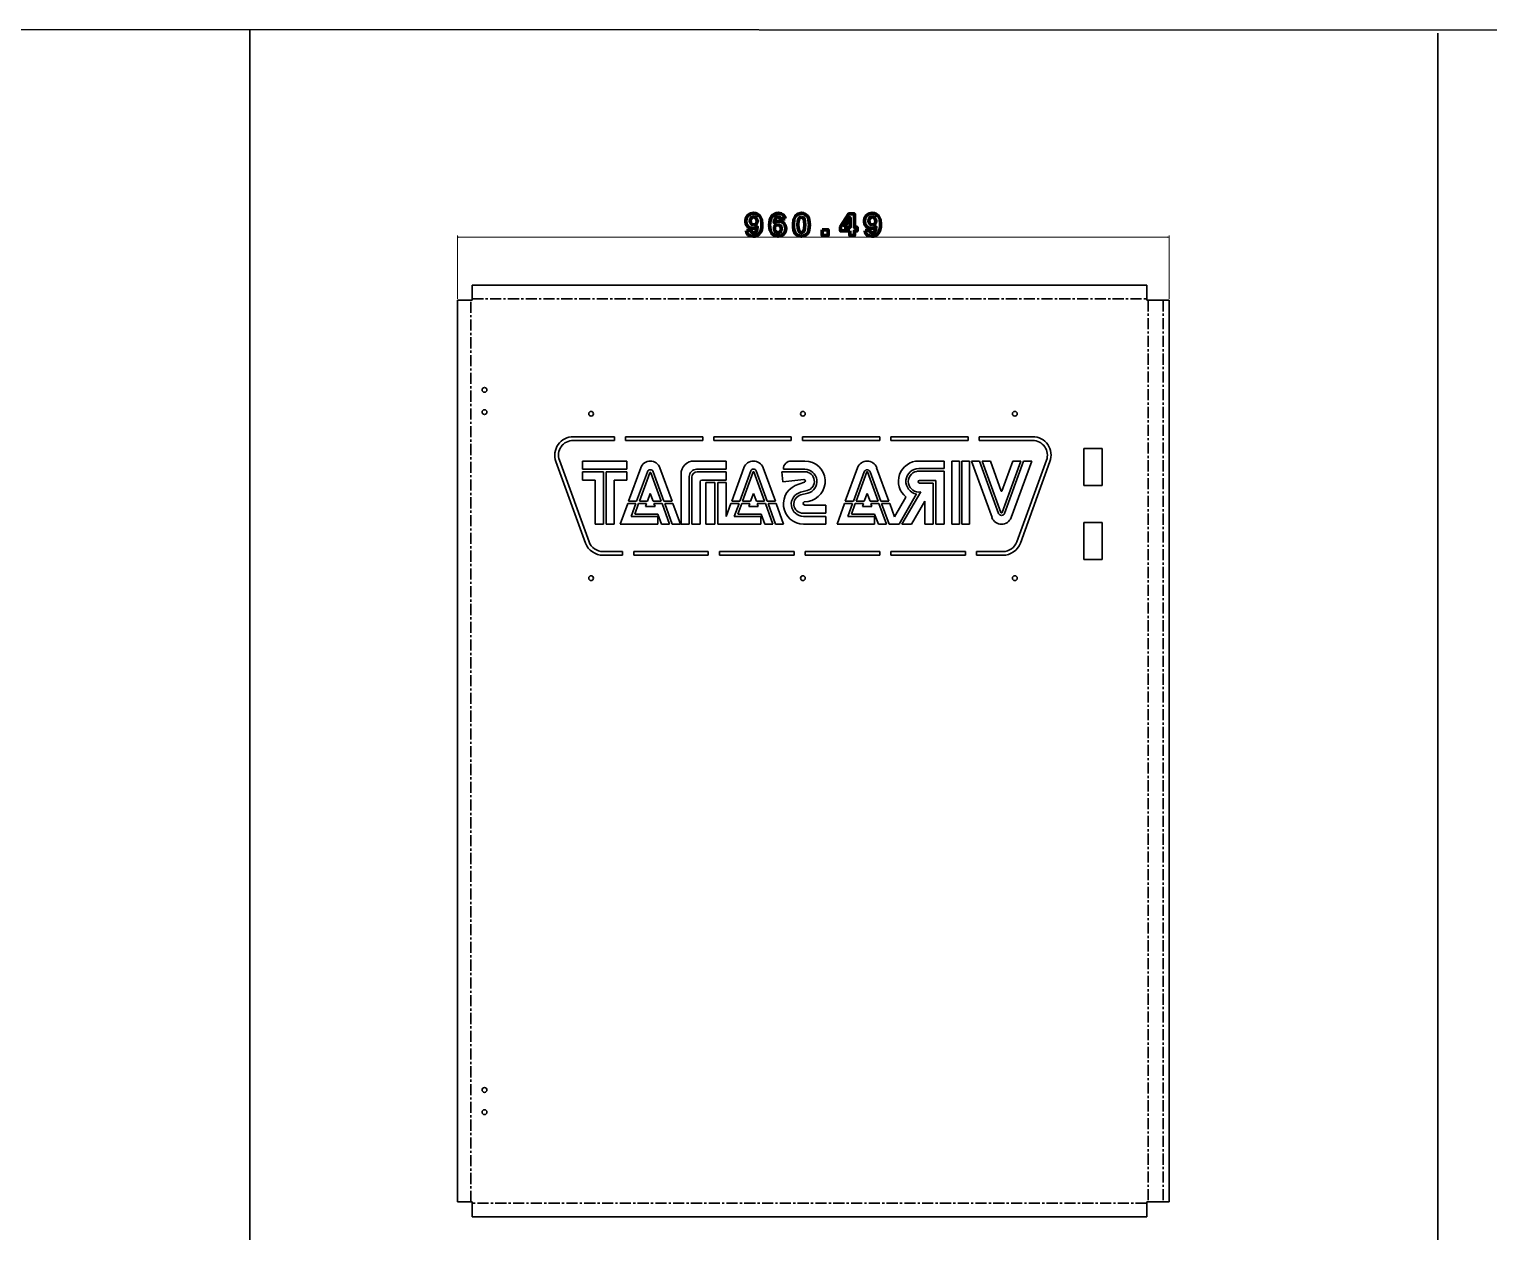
# Model space of a CAD drawing. Extents: x -10871 to 4979, y 1991 to 5869.
# Drawn here: x -8887 to -6918, y 3170 to 4793 of the extents above; entities that cross this region are included whole.
import ezdxf

# ---------------------------------------------------------------- set-up
doc = ezdxf.new("R2010")
doc.units = 0
doc.linetypes.add('AXES', pattern=[24, 15, -3, 3, -3])

msp = doc.modelspace()

# ---------------------------------------------------------------- linework, layer by layer
at = {"color": 7, "lineweight": 35}
for p, q in [((-10870.9, 4793.2), (4978.8, 4788.4)), ((-8589.6, 4792.5), (-8589.6, 1997.3)), ((-6986.6, 4787.9), (-6986.6, 2025.4)), ((-8289.3, 4447.5), (-7379.3, 4447.5)), ((-8289.3, 4447.5), (-8289.3, 4427.3)), ((-7379.3, 4427.3), (-7379.3, 4447.5)), ((-8289.3, 4427.3), (-8309.4, 4427.3)), ((-8309.4, 3210.3), (-8309.4, 4427.3)), ((-7348.9, 4427.3), (-7379.3, 4427.3)), ((-7348.9, 4427.3), (-7348.9, 3210.3)), ((-8153, 4243.1), (-8097.5, 4243.1)), ((-8153, 4238.1), (-8097.5, 4238.1)), ((-8082.5, 4243.1), (-7978.2, 4243.1)), ((-8082.5, 4238.1), (-7978.2, 4238.1)), ((-7963.2, 4243.1), (-7858.9, 4243.1)), ((-7963.2, 4238.1), (-7858.9, 4238.1)), ((-7843.9, 4243.1), (-7739.6, 4243.1)), ((-7843.9, 4238.1), (-7739.6, 4238.1)), ((-7724.6, 4243.1), (-7620.3, 4243.1)), ((-7724.6, 4238.1), (-7620.3, 4238.1)), ((-7605.3, 4243.1), (-7533.3, 4243.1)), ((-7605.3, 4238.1), (-7533.3, 4238.1)), ((-7464.3, 4227.3), (-7464.3, 4177.3)), ((-7439.3, 4227.3), (-7464.3, 4227.3)), ((-7439.3, 4177.3), (-7439.3, 4227.3)), ((-8136.5, 4099.6), (-8176.5, 4209.6)), ((-8131.8, 4101.3), (-8171.8, 4211.3)), ((-8080.8, 4210.3), (-8140.8, 4210.3)), ((-8140.8, 4199.2), (-8080.8, 4199.2)), ((-8112.2, 4195.8), (-8140.8, 4195.8)), ((-8112.2, 4124.9), (-8112.2, 4195.8)), ((-8108.8, 4195.8), (-8108.8, 4124.9)), ((-8080.8, 4195.8), (-8108.8, 4195.8)), ((-8062, 4201.2), (-8078.5, 4155.9)), ((-8067.6, 4155.9), (-8053.1, 4195.8)), ((-8045.2, 4195.8), (-8030.7, 4155.9)), ((-8019.8, 4155.9), (-8036.3, 4201.2)), ((-7946.8, 4210.3), (-7990.2, 4210.3)), ((-7986.6, 4199.2), (-7946.8, 4199.2)), ((-7946.8, 4195.8), (-7985.7, 4195.8)), ((-7922.7, 4201.3), (-7939.3, 4155.9)), ((-7928.3, 4155.9), (-7913.4, 4196.9)), ((-7924.7, 4155.9), (-7910.2, 4195.7)), ((-7909.5, 4195.7), (-7895, 4155.9)), ((-7906.3, 4196.9), (-7891.4, 4155.9)), ((-7880.4, 4155.9), (-7897, 4201.3)), ((-7840.5, 4195.8), (-7871.5, 4195.8)), ((-7869.6, 4199.2), (-7840.7, 4199.2)), ((-7769.4, 4201.3), (-7786, 4155.9)), ((-7775, 4155.9), (-7760.6, 4195.6)), ((-7771.4, 4155.9), (-7756.9, 4195.7)), ((-7756.2, 4195.7), (-7741.7, 4155.9)), ((-7752.5, 4195.6), (-7738, 4155.9)), ((-7727.1, 4155.9), (-7743.7, 4201.3)), ((-7652.7, 4210.3), (-7686.9, 4210.3)), ((-7686.9, 4200), (-7652.7, 4200)), ((-7652.7, 4196.6), (-7686.9, 4196.6)), ((-7652.7, 4124.9), (-7652.7, 4196.6)), ((-7642.4, 4210.3), (-7642.4, 4124.9)), ((-7632.1, 4124.9), (-7632.1, 4210.3)), ((-7628.7, 4210.3), (-7628.7, 4124.9)), ((-7618.4, 4124.9), (-7618.4, 4210.3)), ((-7615.8, 4210.3), (-7588, 4133.9)), ((-7579.2, 4139.6), (-7604.9, 4210.3)), ((-7601.3, 4210.3), (-7576, 4140.8)), ((-7575.5, 4169.6), (-7590.3, 4210.3)), ((-7560, 4210.3), (-7574.8, 4169.6)), ((-7574.4, 4140.8), (-7549.1, 4210.3)), ((-7545.4, 4210.3), (-7571.1, 4139.6)), ((-7562.3, 4133.9), (-7534.5, 4210.3)), ((-7514.5, 4211.3), (-7554.5, 4101.3)), ((-7509.8, 4209.6), (-7549.8, 4099.6)), ((-8123.4, 4184.6), (-8123.4, 4124.9)), ((-8097.7, 4124.9), (-8097.7, 4184.6)), ((-8063.9, 4155.9), (-8049.9, 4194.3)), ((-8048.3, 4194.3), (-8034.3, 4155.9)), ((-8007.6, 4192.9), (-8007.6, 4124.9)), ((-7996.5, 4124.9), (-7996.5, 4189.3)), ((-7993.1, 4188.4), (-7993.1, 4124.9)), ((-7981.9, 4124.9), (-7981.9, 4182.3)), ((-7979.6, 4184.6), (-7946.8, 4184.6)), ((-7974.2, 4181.1), (-7974.2, 4124.9)), ((-7962.2, 4124.9), (-7962.2, 4181.1)), ((-7957.9, 4181.1), (-7957.9, 4124.9)), ((-7946.8, 4135.2), (-7946.8, 4181.1)), ((-7870.1, 4182.4), (-7841.8, 4185.4)), ((-7686.1, 4184), (-7663.8, 4184)), ((-7667.5, 4124.9), (-7667.5, 4180.6)), ((-7663.8, 4184), (-7663.8, 4124.9)), ((-7464.3, 4177.3), (-7439.3, 4177.3)), ((-7704.1, 4161.6), (-7719.5, 4134.9)), ((-7713.4, 4124.9), (-7689.8, 4165.8)), ((-7684.2, 4168.6), (-7709.5, 4124.9)), ((-7696.6, 4124.9), (-7678.6, 4156.1)), ((-7678.6, 4156.1), (-7678.6, 4124.9)), ((-8079.6, 4152.9), (-8089.8, 4124.9)), ((-8039, 4138.6), (-8070.2, 4138.6)), ((-8033.2, 4152.9), (-8023.1, 4124.9)), ((-8029.6, 4152.9), (-8019.4, 4124.9)), ((-8008.5, 4124.9), (-8018.7, 4152.9)), ((-7899.7, 4138.6), (-7931, 4138.6)), ((-7893.9, 4152.9), (-7883.8, 4124.9)), ((-7890.3, 4152.9), (-7880.1, 4124.9)), ((-7869.2, 4124.9), (-7879.3, 4152.9)), ((-7843, 4139.8), (-7812.2, 4139.8)), ((-7812.2, 4150.9), (-7841, 4150.9)), ((-7787, 4152.9), (-7797.2, 4124.9)), ((-7746.4, 4138.6), (-7777.6, 4138.6)), ((-7740.6, 4152.9), (-7730.4, 4124.9)), ((-7737, 4152.9), (-7726.8, 4124.9)), ((-8089.8, 4124.9), (-8039.1, 4124.9)), ((-8039.1, 4135.2), (-8075.1, 4135.2)), ((-7957.9, 4124.9), (-7899.8, 4124.9)), ((-7899.8, 4135.2), (-7935.9, 4135.2)), ((-7812.2, 4135.6), (-7842.4, 4135.6)), ((-7842.2, 4124.9), (-7812.2, 4124.9)), ((-7797.2, 4124.9), (-7746.7, 4124.9)), ((-7746.7, 4135.2), (-7782.5, 4135.2)), ((-7464.3, 4127.3), (-7464.3, 4077.3)), ((-7439.3, 4127.3), (-7464.3, 4127.3)), ((-7439.3, 4077.3), (-7439.3, 4127.3)), ((-8086.5, 4088.1), (-8113, 4088.1)), ((-8086.5, 4083.1), (-8113, 4083.1)), ((-7970.9, 4088.1), (-8071.5, 4088.1)), ((-7970.9, 4083.1), (-8071.5, 4083.1)), ((-7855.2, 4088.1), (-7955.9, 4088.1)), ((-7855.2, 4083.1), (-7955.9, 4083.1)), ((-7739.6, 4088.1), (-7840.2, 4088.1)), ((-7739.6, 4083.1), (-7840.2, 4083.1)), ((-7624, 4088.1), (-7724.6, 4088.1)), ((-7624, 4083.1), (-7724.6, 4083.1)), ((-7573.3, 4088.1), (-7609, 4088.1)), ((-7573.3, 4083.1), (-7609, 4083.1)), ((-7464.3, 4077.3), (-7439.3, 4077.3)), ((-8309.4, 3210.3), (-8289.3, 3210.3)), ((-8289.3, 3210.3), (-8289.3, 3190.2)), ((-7379.3, 3210.3), (-7348.9, 3210.3)), ((-7379.3, 3190.2), (-7379.3, 3210.3)), ((-7379.3, 3190.2), (-8289.3, 3190.2))]:
    msp.add_line(p, q, dxfattribs=at)
at = {"color": 7, "lineweight": 13}
for p, q in [((-8309.4, 4429.3), (-8309.4, 4514.5)), ((-8309.4, 4512.5), (-7348.9, 4512.5)), ((-7348.9, 4429.3), (-7348.9, 4514.5))]:
    msp.add_line(p, q, dxfattribs=at)
at = {"color": 1, "linetype": 'AXES', "lineweight": 35}
for p, q in [((-8291.3, 3210.3), (-8291.3, 4427.3)), ((-8289.3, 4429.4), (-7379.3, 4429.4)), ((-7377.2, 4427.3), (-7377.2, 3210.3)), ((-7357, 4427.3), (-7357, 3210.3)), ((-7379.3, 3208.3), (-8289.3, 3208.3))]:
    msp.add_line(p, q, dxfattribs=at)
at = {"color": 7, "lineweight": 35, "ltscale": 0.125}
for p, q in [((-8097.5, 4238.1), (-8097.5, 4243.1)), ((-8082.5, 4243.1), (-8082.5, 4238.1)), ((-7978.2, 4238.1), (-7978.2, 4243.1)), ((-7963.2, 4243.1), (-7963.2, 4238.1)), ((-7858.9, 4238.1), (-7858.9, 4243.1)), ((-7843.9, 4243.1), (-7843.9, 4238.1)), ((-7739.6, 4238.1), (-7739.6, 4243.1)), ((-7724.6, 4243.1), (-7724.6, 4238.1)), ((-7620.3, 4238.1), (-7620.3, 4243.1)), ((-7605.3, 4243.1), (-7605.3, 4238.1)), ((-8086.5, 4083.1), (-8086.5, 4088.1)), ((-8071.5, 4088.1), (-8071.5, 4083.1)), ((-7970.9, 4083.1), (-7970.9, 4088.1)), ((-7955.9, 4088.1), (-7955.9, 4083.1)), ((-7855.2, 4083.1), (-7855.2, 4088.1)), ((-7840.2, 4088.1), (-7840.2, 4083.1)), ((-7739.6, 4083.1), (-7739.6, 4088.1)), ((-7724.6, 4088.1), (-7724.6, 4083.1)), ((-7624, 4083.1), (-7624, 4088.1)), ((-7609, 4088.1), (-7609, 4083.1))]:
    msp.add_line(p, q, dxfattribs=at)
at = {"color": 7, "lineweight": 35, "ltscale": 0.278394}
for p, q in [((-8140.8, 4210.3), (-8140.8, 4199.2)), ((-8140.8, 4195.8), (-8140.8, 4184.6)), ((-8080.8, 4199.2), (-8080.8, 4210.3)), ((-8080.8, 4184.6), (-8080.8, 4195.8)), ((-7946.8, 4199.2), (-7946.8, 4210.3)), ((-7946.8, 4184.6), (-7946.8, 4195.8)), ((-7812.2, 4139.8), (-7812.2, 4150.9)), ((-8108.8, 4124.9), (-8097.7, 4124.9)), ((-8007.6, 4124.9), (-7996.5, 4124.9)), ((-7993.1, 4124.9), (-7981.9, 4124.9))]:
    msp.add_line(p, q, dxfattribs=at)
at = {"color": 7, "lineweight": 35, "ltscale": 0.33542}
msp.add_line((-7871.5, 4195.8), (-7870.1, 4182.4), dxfattribs=at)
at = {"color": 7, "lineweight": 35, "ltscale": 0.010706}
msp.add_line((-7869.6, 4199.6), (-7869.6, 4199.2), dxfattribs=at)
at = {"color": 7, "lineweight": 35, "ltscale": 0.460425}
msp.add_line((-7840.5, 4210.3), (-7858.9, 4210.3), dxfattribs=at)
at = {"color": 7, "lineweight": 35, "ltscale": 0.256982}
for p, q in [((-7652.7, 4200), (-7652.7, 4210.3)), ((-7632.1, 4210.3), (-7642.4, 4210.3)), ((-7618.4, 4210.3), (-7628.7, 4210.3)), ((-8039.1, 4124.9), (-8039.1, 4135.2)), ((-7899.8, 4124.9), (-7899.8, 4135.2)), ((-7746.7, 4124.9), (-7746.7, 4135.2)), ((-7628.7, 4124.9), (-7618.4, 4124.9))]:
    msp.add_line(p, q, dxfattribs=at)
at = {"color": 7, "lineweight": 35, "ltscale": 0.273474}
for p, q in [((-7604.9, 4210.3), (-7615.8, 4210.3)), ((-7590.3, 4210.3), (-7601.3, 4210.3)), ((-7549.1, 4210.3), (-7560, 4210.3)), ((-8067.6, 4155.9), (-8078.5, 4155.9)), ((-8053, 4155.9), (-8063.9, 4155.9)), ((-8034.3, 4155.9), (-8045.3, 4155.9)), ((-8019.8, 4155.9), (-8030.7, 4155.9)), ((-7928.3, 4155.9), (-7939.3, 4155.9)), ((-7913.8, 4155.9), (-7924.7, 4155.9)), ((-7895, 4155.9), (-7906, 4155.9)), ((-7880.4, 4155.9), (-7891.4, 4155.9)), ((-7775, 4155.9), (-7786, 4155.9)), ((-7760.4, 4155.9), (-7771.4, 4155.9)), ((-7741.7, 4155.9), (-7752.6, 4155.9)), ((-7727.1, 4155.9), (-7738, 4155.9)), ((-8079.6, 4152.9), (-8068.7, 4152.9)), ((-8065, 4152.9), (-8054.1, 4152.9)), ((-8044.2, 4152.9), (-8033.2, 4152.9)), ((-8029.6, 4152.9), (-8018.7, 4152.9)), ((-7940.4, 4152.9), (-7929.4, 4152.9)), ((-7925.8, 4152.9), (-7914.9, 4152.9)), ((-7904.9, 4152.9), (-7893.9, 4152.9)), ((-7890.3, 4152.9), (-7879.3, 4152.9)), ((-7787, 4152.9), (-7776.1, 4152.9)), ((-7772.5, 4152.9), (-7761.5, 4152.9)), ((-7751.5, 4152.9), (-7740.6, 4152.9)), ((-7737, 4152.9), (-7726, 4152.9)), ((-8023.1, 4124.9), (-8034, 4124.9)), ((-8019.4, 4124.9), (-8008.5, 4124.9)), ((-7883.8, 4124.9), (-7894.7, 4124.9)), ((-7880.1, 4124.9), (-7869.2, 4124.9)), ((-7730.4, 4124.9), (-7741.4, 4124.9))]:
    msp.add_line(p, q, dxfattribs=at)
at = {"color": 7, "lineweight": 35, "ltscale": 0.273462}
msp.add_line((-7534.5, 4210.3), (-7545.4, 4210.3), dxfattribs=at)
at = {"color": 7, "lineweight": 35, "ltscale": 0.435706}
msp.add_line((-8140.8, 4184.6), (-8123.4, 4184.6), dxfattribs=at)
at = {"color": 7, "lineweight": 35, "ltscale": 0.420886}
msp.add_line((-8097.7, 4184.6), (-8080.8, 4184.6), dxfattribs=at)
at = {"color": 7, "lineweight": 35, "ltscale": 0.299817}
for p, q in [((-7962.2, 4181.1), (-7974.2, 4181.1)), ((-7974.2, 4124.9), (-7962.2, 4124.9))]:
    msp.add_line(p, q, dxfattribs=at)
at = {"color": 7, "lineweight": 35, "ltscale": 0.278406}
for p, q in [((-7946.8, 4181.1), (-7957.9, 4181.1)), ((-8123.4, 4124.9), (-8112.2, 4124.9)), ((-7678.6, 4124.9), (-7667.5, 4124.9)), ((-7663.8, 4124.9), (-7652.7, 4124.9))]:
    msp.add_line(p, q, dxfattribs=at)
at = {"color": 7, "lineweight": 35, "ltscale": 0.207158}
msp.add_line((-7841, 4181.7), (-7848.8, 4178.9), dxfattribs=at)
at = {"color": 7, "lineweight": 35, "ltscale": 0.464844}
msp.add_line((-7667.5, 4180.6), (-7686.1, 4180.6), dxfattribs=at)
at = {"color": 7, "lineweight": 35, "ltscale": 0.282116}
msp.add_line((-8053, 4155.9), (-8049.1, 4166.5), dxfattribs=at)
at = {"color": 7, "lineweight": 35, "ltscale": 0.282112}
msp.add_line((-8049.1, 4166.5), (-8045.3, 4155.9), dxfattribs=at)
at = {"color": 7, "lineweight": 35, "ltscale": 0.284997}
for p, q in [((-7913.8, 4155.9), (-7909.9, 4166.6)), ((-7909.9, 4166.6), (-7906, 4155.9)), ((-7760.4, 4155.9), (-7756.5, 4166.6)), ((-7756.5, 4166.6), (-7752.6, 4155.9))]:
    msp.add_line(p, q, dxfattribs=at)
at = {"color": 7, "lineweight": 35, "ltscale": 0.233509}
msp.add_line((-7846.4, 4168.2), (-7837.4, 4170.4), dxfattribs=at)
at = {"color": 7, "lineweight": 35, "ltscale": 0.240694}
msp.add_line((-7836.7, 4166.8), (-7846, 4164.5), dxfattribs=at)
at = {"color": 7, "lineweight": 35, "ltscale": 0.128495}
msp.add_line((-7841.3, 4155), (-7836.2, 4155.8), dxfattribs=at)
at = {"color": 7, "lineweight": 35, "ltscale": 0.470163}
for p, q in [((-8075.1, 4135.2), (-8068.7, 4152.9)), ((-7940.4, 4152.9), (-7946.8, 4135.2)), ((-7935.9, 4135.2), (-7929.4, 4152.9)), ((-7782.5, 4135.2), (-7776.1, 4152.9))]:
    msp.add_line(p, q, dxfattribs=at)
at = {"color": 7, "lineweight": 35, "ltscale": 0.379024}
msp.add_line((-8070.2, 4138.6), (-8065, 4152.9), dxfattribs=at)
at = {"color": 7, "lineweight": 35, "ltscale": 0.105551}
for p, q in [((-8055.5, 4148.9), (-8054.1, 4152.9)), ((-8042.7, 4148.9), (-8044.2, 4152.9))]:
    msp.add_line(p, q, dxfattribs=at)
at = {"color": 7, "lineweight": 35, "ltscale": 0.319788}
msp.add_line((-8042.7, 4148.9), (-8055.5, 4148.9), dxfattribs=at)
at = {"color": 7, "lineweight": 35, "ltscale": 0.364616}
msp.add_line((-8034, 4124.9), (-8039, 4138.6), dxfattribs=at)
at = {"color": 7, "lineweight": 35, "ltscale": 0.379013}
msp.add_line((-7931, 4138.6), (-7925.8, 4152.9), dxfattribs=at)
at = {"color": 7, "lineweight": 35, "ltscale": 0.105535}
for p, q in [((-7916.3, 4148.9), (-7914.9, 4152.9)), ((-7903.4, 4148.9), (-7904.9, 4152.9)), ((-7763, 4148.9), (-7761.5, 4152.9)), ((-7750.1, 4148.9), (-7751.5, 4152.9))]:
    msp.add_line(p, q, dxfattribs=at)
at = {"color": 7, "lineweight": 35, "ltscale": 0.321729}
for p, q in [((-7903.4, 4148.9), (-7916.3, 4148.9)), ((-7750.1, 4148.9), (-7763, 4148.9))]:
    msp.add_line(p, q, dxfattribs=at)
at = {"color": 7, "lineweight": 35, "ltscale": 0.364632}
msp.add_line((-7894.7, 4124.9), (-7899.7, 4138.6), dxfattribs=at)
at = {"color": 7, "lineweight": 35, "ltscale": 0.379009}
msp.add_line((-7777.6, 4138.6), (-7772.5, 4152.9), dxfattribs=at)
at = {"color": 7, "lineweight": 35, "ltscale": 0.364628}
msp.add_line((-7741.4, 4124.9), (-7746.4, 4138.6), dxfattribs=at)
at = {"color": 7, "lineweight": 35, "ltscale": 0.476449}
msp.add_line((-7719.5, 4134.9), (-7726, 4152.9), dxfattribs=at)
at = {"color": 7, "lineweight": 35, "ltscale": 0.267847}
msp.add_line((-7812.2, 4124.9), (-7812.2, 4135.6), dxfattribs=at)
at = {"color": 7, "lineweight": 35, "ltscale": 0.333875}
msp.add_line((-7726.8, 4124.9), (-7713.4, 4124.9), dxfattribs=at)
at = {"color": 7, "lineweight": 35, "ltscale": 0.321228}
msp.add_line((-7709.5, 4124.9), (-7696.6, 4124.9), dxfattribs=at)
at = {"color": 7, "lineweight": 35, "ltscale": 0.25697}
msp.add_line((-7642.4, 4124.9), (-7632.1, 4124.9), dxfattribs=at)
at = {"color": 7, "lineweight": 70}
for points in [[(-7919.5, 4521.3), (-7918.7, 4518.1), (-7916.9, 4515.7), (-7914.1, 4514.1), (-7910.4, 4513.6), (-7907.7, 4513.9), (-7905.3, 4514.6), (-7903.3, 4515.9), (-7901.6, 4517.7), (-7900.2, 4520), (-7899.3, 4522.8), (-7898.7, 4526), (-7898.5, 4529.8), (-7899.2, 4536.2), (-7901.4, 4540.9), (-7904.9, 4543.7), (-7907.2, 4544.4), (-7909.7, 4544.7), (-7914.1, 4543.9), (-7917.4, 4541.7), (-7919.6, 4538.3), (-7920.3, 4534.1), (-7919.6, 4530), (-7917.7, 4526.9), (-7914.6, 4524.9), (-7910.5, 4524.2), (-7907.3, 4524.7), (-7904.8, 4526.3), (-7905.3, 4522.8), (-7906.2, 4520.3), (-7907.7, 4518.9), (-7909.8, 4518.4), (-7912.3, 4519.1), (-7913.4, 4521.3)], [(-7909.5, 4529.1), (-7911.5, 4529.4), (-7912.9, 4530.4), (-7913.9, 4532.1), (-7914.2, 4534.4), (-7913.9, 4536.7), (-7913, 4538.3), (-7911.6, 4539.4), (-7909.7, 4539.8), (-7907.7, 4539.4), (-7906.2, 4538.3), (-7905.2, 4536.5), (-7904.9, 4534.2), (-7905.2, 4532), (-7906.1, 4530.4), (-7907.6, 4529.4)], [(-7867, 4537), (-7867.9, 4540.1), (-7869.7, 4542.6), (-7872.5, 4544.1), (-7876.2, 4544.7), (-7878.9, 4544.4), (-7881.3, 4543.6), (-7883.3, 4542.3), (-7885, 4540.5), (-7886.4, 4538.2), (-7887.3, 4535.5), (-7887.9, 4532.2), (-7888.1, 4528.5), (-7887.4, 4522), (-7885.2, 4517.3), (-7881.7, 4514.5), (-7876.8, 4513.6), (-7872.5, 4514.4), (-7869.2, 4516.5), (-7867, 4519.8), (-7866.2, 4524.2), (-7867, 4528.3), (-7868.9, 4531.4), (-7872, 4533.4), (-7876, 4534.1), (-7879.3, 4533.6), (-7881.8, 4532), (-7881.4, 4535.5), (-7880.4, 4537.9), (-7878.9, 4539.4), (-7876.9, 4539.9), (-7874.3, 4539.1), (-7873.2, 4537)], [(-7856.1, 4529.6), (-7856, 4525.8), (-7855.5, 4522.5), (-7853.5, 4517.6), (-7852, 4515.9), (-7850.1, 4514.6), (-7845.2, 4513.7), (-7840.4, 4514.6), (-7837, 4517.5), (-7835.8, 4519.7), (-7835, 4522.3), (-7834.3, 4529.1), (-7835, 4535.9), (-7835.8, 4538.6), (-7837, 4540.8), (-7840.4, 4543.7), (-7842.6, 4544.4), (-7845.2, 4544.7), (-7849.9, 4543.7), (-7853.4, 4540.9), (-7855.4, 4536.1)], [(-7845.2, 4539.6), (-7843.1, 4539), (-7841.7, 4537.1), (-7840.9, 4533.8), (-7840.6, 4529.2), (-7840.9, 4524.5), (-7841.7, 4521.3), (-7843.1, 4519.3), (-7845.2, 4518.7), (-7847.4, 4519.3), (-7848.9, 4521.3), (-7849.6, 4524.7), (-7849.9, 4529.5), (-7849.6, 4534), (-7848.8, 4537.1), (-7847.3, 4539)], [(-7779.7, 4521), (-7779.7, 4514.5), (-7773.7, 4514.5), (-7773.7, 4521), (-7770.2, 4521), (-7770.2, 4525.8), (-7773.7, 4525.8), (-7773.7, 4543.8), (-7781.3, 4543.8), (-7792.4, 4526.3), (-7792.4, 4521)], [(-7787.7, 4525.7), (-7779.5, 4538.6), (-7779.5, 4525.7)], [(-7759.4, 4521.3), (-7758.6, 4518.1), (-7756.8, 4515.7), (-7754, 4514.1), (-7750.3, 4513.6), (-7747.6, 4513.9), (-7745.2, 4514.6), (-7743.1, 4515.9), (-7741.5, 4517.7), (-7740.1, 4520), (-7739.2, 4522.8), (-7738.6, 4526), (-7738.3, 4529.8), (-7739.1, 4536.2), (-7741.3, 4540.9), (-7744.8, 4543.7), (-7747.1, 4544.4), (-7749.6, 4544.7), (-7754, 4543.9), (-7757.3, 4541.7), (-7759.5, 4538.3), (-7760.2, 4534.1), (-7759.5, 4530), (-7757.5, 4526.9), (-7754.5, 4524.9), (-7750.4, 4524.2), (-7747.2, 4524.7), (-7744.7, 4526.3), (-7745.1, 4522.8), (-7746.1, 4520.3), (-7747.6, 4518.9), (-7749.7, 4518.4), (-7752.2, 4519.1), (-7753.3, 4521.3)], [(-7749.4, 4529.1), (-7751.4, 4529.4), (-7752.8, 4530.4), (-7753.8, 4532.1), (-7754.1, 4534.4), (-7753.8, 4536.7), (-7752.9, 4538.3), (-7751.4, 4539.4), (-7749.6, 4539.8), (-7747.6, 4539.4), (-7746.1, 4538.3), (-7745.1, 4536.5), (-7744.7, 4534.2), (-7745.1, 4532), (-7746, 4530.4), (-7747.5, 4529.4)], [(-7877.3, 4529.2), (-7875.2, 4528.8), (-7873.7, 4527.8), (-7872.7, 4526.2), (-7872.4, 4524), (-7872.7, 4521.7), (-7873.6, 4519.9), (-7875, 4518.8), (-7876.9, 4518.5), (-7878.9, 4518.8), (-7880.4, 4519.9), (-7881.4, 4521.7), (-7881.7, 4524.1), (-7881.4, 4526.2), (-7880.5, 4527.8), (-7879.1, 4528.8)], [(-7817.1, 4522.4), (-7817.1, 4514.5), (-7809.2, 4514.5), (-7809.2, 4522.4)]]:
    msp.add_lwpolyline(points, close=True, dxfattribs=at)
at = {"color": 7, "lineweight": 13}
for points in [[(-8307.5, 4513), (-8309.4, 4512.5), (-8307.5, 4512)], [(-7350.9, 4512), (-7348.9, 4512.5), (-7350.9, 4513)]]:
    msp.add_lwpolyline(points, dxfattribs=at)
at = {"color": 7, "lineweight": 35}
for centre in [(-8272.8, 4306.3), (-8272.8, 4276.3), (-8129, 4274.1), (-7843.2, 4274.1), (-7557.3, 4274.1), (-8129, 4052.1), (-7843.2, 4052.1), (-7557.3, 4052.1), (-8272.8, 3361.3), (-8272.8, 3331.3)]:
    msp.add_circle(centre, 3.25, dxfattribs=at)
for centre, radius, start, end in [((-8153, 4218.1), 25, 90, 200), ((-8153, 4218.1), 20, 90, 200), ((-7533.3, 4218.1), 25, 340, 90), ((-7533.3, 4218.1), 20, 340, 90), ((-8049.1, 4196.5), 13.7, 19.9985, 160.0015), ((-8049.1, 4194.3), 4.17, 19.9985, 160.0015), ((-7990.2, 4192.9), 17.4, 89.9995, 180.0005), ((-7986.6, 4189.3), 9.9, 89.9995, 180.0005), ((-7985.7, 4188.4), 7.34, 90.0237, 179.9763), ((-7909.9, 4196.6), 13.7, 19.9985, 160.0015), ((-7909.9, 4195.6), 3.77, 19.9985, 160.0015), ((-7909.9, 4195.6), 0.343, 20, 160.0001), ((-7858.9, 4199.6), 10.7, 89.9995, 180.0005), ((-7840.7, 4182.7), 16.4, 284.0077, 89.9923), ((-7840.5, 4182.9), 27.4, 278.9981, 89.9912), ((-7840.5, 4182.9), 12.8, 284.0077, 89.9923), ((-7756.5, 4196.6), 13.7, 19.9985, 160.0015), ((-7756.5, 4194.1), 4.28, 19.9985, 160.0015), ((-7756.5, 4195.6), 0.343, 20, 160), ((-7686.9, 4182.9), 27.4, 90.0037, 231.172), ((-7686.9, 4182.8), 17.3, 90.0087, 260.3911), ((-7686.9, 4182.5), 14.1, 101.0002, 281.0002), ((-7686.9, 4182.5), 14.2, 90.0036, 100.9966), ((-8049.1, 4194), 0.857, 20, 160), ((-7979.6, 4182.3), 2.33, 90.0237, 179.9763), ((-7842.1, 4152.3), 27.4, 104.0077, 269.9923), ((-7841.6, 4183.5), 1.88, 290, 95.9995), ((-7686.1, 4182.3), 1.71, 90, 270), ((-7842.4, 4152.1), 16.5, 104.0077, 269.9923), ((-7843, 4152.3), 12.5, 104.0077, 269.9923), ((-7575.2, 4169.8), 0.374, 200.1841, 339.8159), ((-7841, 4153), 2.06, 98.9907, 269.9986), ((-7575.2, 4141.1), 4.28, 199.9985, 340.0015), ((-7575.2, 4141.1), 0.858, 200.1841, 339.8159), ((-7575.2, 4138.6), 13.7, 199.9985, 340.0015), ((-8113, 4108.1), 25, 200, 270), ((-8113, 4108.1), 20, 200, 270), ((-7573.3, 4108.1), 20, 270, 340), ((-7573.3, 4108.1), 25, 270, 340)]:
    msp.add_arc(centre, radius, start, end, dxfattribs=at)

doc.saveas('drawing.dxf')
